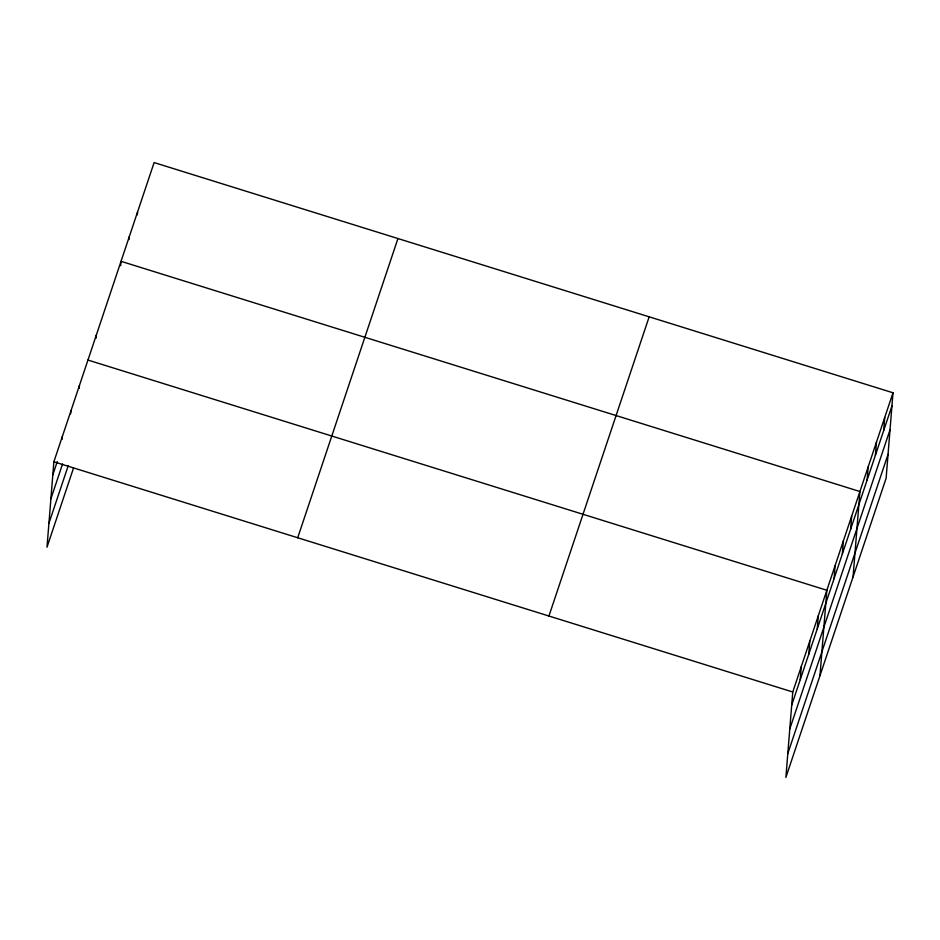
<?xml version="1.0" encoding="UTF-8"?>
<svg xmlns="http://www.w3.org/2000/svg" width="940" height="940" viewBox="0 0 940 940"><rect width="100%" height="100%" fill="white"/><g stroke="black" fill="none" stroke-linecap="round" stroke-linejoin="round"><path stroke-width="1.41" d="M893 392.791L792.761 691.993L785.887 777.427L886.126 478.213L893 392.791L154.113 162.573L53.874 461.787L47 547.209L73.461 468.238M62.157 439.262L62.393 436.348M70.676 413.835L70.911 410.921M79.195 388.396L79.43 385.482M95.986 338.282L96.221 335.369M120.684 265.691L121.025 261.32L859.924 491.526L853.05 576.96M129.062 239.547L129.297 236.633M137.334 214.861L137.569 211.947M800.234 679.667L801.291 666.554M808.752 654.24L809.81 641.127M817.271 628.801L818.329 615.688M819.974 675.695L826.848 590.261L87.949 360.055M834.062 578.688L835.12 565.574M842.334 554.001L843.38 540.888M850.594 529.314L851.652 516.213M867.138 479.952L868.196 466.839M875.41 455.265L876.456 442.153M883.67 430.579L884.728 417.466M52.816 474.888L57.305 461.505M50.901 498.764L62.557 463.961M48.915 523.345L68.197 465.794M297.71 537.751L397.937 238.549M548.937 616.017L649.164 316.815M791.715 705.106L891.943 405.892M789.788 728.97L890.027 429.768M787.814 753.551L888.042 454.349M53.874 461.787L792.761 691.993"/></g></svg>
